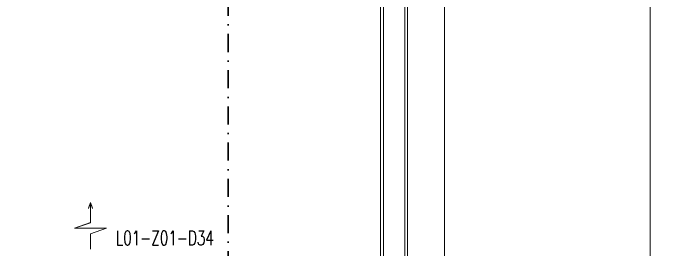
# Model space of a CAD drawing. Extents: x -3709 to 34975, y -230 to 8245.
# Drawn here: x 10399.8 to 10858.5, y 786.1 to 952.9 of the extents above; entities that cross this region are included whole.
import ezdxf

# ---------------------------------------------------------------- set-up
doc = ezdxf.new("R2010")
doc.units = 0
doc.linetypes.add('DASHDOT', pattern=[25.4, 12.7, -6.35, 0, -6.35])
doc.layers.get('0').update_dxf_attribs({"color": 9, "lineweight": 9})
for name, color, linetype, lineweight in [('00', 9, 'Continuous', 9), ('06D', 9, 'Continuous', 9), ('09', 9, 'Continuous', 9), ('14', 9, 'Continuous', 9), ('32-ekipman', 8, 'Continuous', 9), ('E-DEDEKTÖR NUMARALARI', 20, 'Continuous', 30), ('E-KABLO', 7, 'Continuous', 30)]:
    doc.layers.add(name, color=color, linetype=linetype, lineweight=lineweight)
doc.styles.add('E-YAZI', font='txttw.shx')

# ---------------------------------------------------------------- blocks, each defined once
blk = doc.blocks.new('p-krt-yangindolabi_vw')
at = {"layer": '09'}
h = blk.add_hatch(color=252, dxfattribs=at)
h.dxf.hatch_style = 1
h.paths.add_polyline_path([(0, 20), (-72, 0), (0, 0)])
at = {"linetype": 'Continuous'}
blk.add_lwpolyline([(-35.91, 57.95), (-34.5, 61.93), (-34.5, 47.91), (-45.75, 43.98), (-23.25, 43.98), (-34.5, 40.04), (-34.5, 29.14)], dxfattribs=at)
for points in [[(-34.5, 61.93), (-35.91, 57.95)], [(-34.5, 61.93), (-33.09, 57.95)]]:
    blk.add_lwpolyline(points)
for points in [[(-72, 20), (-75, 20), (-75, 21), (3, 21), (3, 20)], [(-72, 0), (0, 0), (0, 20), (-72, 20)], [(0, 20), (-72, 0), (0, 0)]]:
    blk.add_lwpolyline(points, close=True)
blk = doc.blocks.new('p-1.mekanik_cihaz')
at = {"color": 6}
blk.add_lwpolyline([(3308.21, -3570.25), (3307.51, -1721.41, 0.426168), (3258.51, -1672.41), (2963.45, -1672.41), (2963.45, -1527.41), (3258.51, -1527.41, -0.417233), (3452.51, -1721.41), (3453.21, -3570.25)], format="xyb", close=True, dxfattribs=at)
at = {"ltscale": 10}
blk.add_lwpolyline([(3452.51, -1721.41), (3453.21, -3570.25), (3308.21, -3570.25), (3307.51, -1721.41)], close=True, dxfattribs=at)

msp = doc.modelspace()

# ---------------------------------------------------------------- linework, layer by layer
at = {"layer": '00'}
msp.add_lwpolyline([(10645.84, 757.5), (10660.84, 757.5), (10660.84, 1012.5), (10675.84, 1012.5), (10675.84, 392.5), (10660.84, 392.5), (10660.84, 742.5), (10645.84, 742.5), (10645.84, 757.5), (10660.84, 757.5)], dxfattribs=at)
at = {"layer": '14'}
msp.add_lwpolyline([(11458.84, 1335.5), (11027.84, 1335.5), (11027.84, 1075.5), (10677.84, 1075.5), (10677.84, 1010.5), (10677.84, 1010.5), (10677.84, 394.5), (10677.84, 394.5), (10677.84, 334.5), (11393.84, 334.5), (11393.84, 394.5), (11458.84, 394.5), (11458.84, 1010.5), (11393.84, 1010.5), (11393.84, 1094.5), (11458.84, 1094.5)], close=True, dxfattribs=at)
msp.add_lwpolyline([(9847.84, 354.5), (10378.84, 354.5), (10378.84, 354.5), (10378.84, 354.5), (10378.84, 384.5), (10397.84, 384.5), (10397.84, 334.5), (10593.84, 334.5), (10593.84, 394.5), (10658.84, 394.5), (10658.84, 740.5), (10643.84, 740.5), (10643.84, 759.5), (10658.84, 759.5), (10658.84, 1010.5)], dxfattribs=at)
at = {"layer": 'E-KABLO', "color": 6, "linetype": 'DASHDOT'}
msp.add_line((10551.36, 517.49), (10551.36, 1483.09), dxfattribs=at)

# ---------------------------------------------------------------- block references
at = {"layer": '06D'}
msp.add_blockref('p-1.mekanik_cihaz', (7395.84, 3852.5), dxfattribs=at)
at = {"layer": '32-ekipman'}
for p in [(10488.84, 757.5), (10488.84, 757.4)]:
    msp.add_blockref('p-krt-yangindolabi_vw', p, dxfattribs=at)

# ---------------------------------------------------------------- texts
at = {"layer": 'E-DEDEKTÖR NUMARALARI', "style": 'E-YAZI', "width": 0.7}
msp.add_text('L01-Z01-D34', height=10, dxfattribs=at).set_placement((10472.35, 789.57))

doc.saveas('drawing.dxf')
